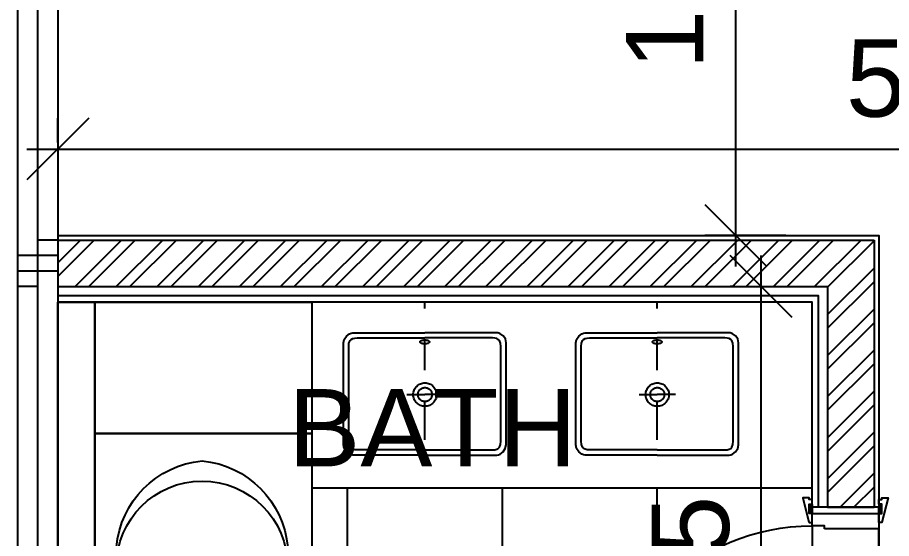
# Model space of a CAD drawing. Extents: x 0 to 47, y -4.1 to 58.5.
# Drawn here: x 28.393 to 31.215, y 24.451 to 26.134 of the extents above; entities that cross this region are included whole.
import ezdxf
from ezdxf.enums import TextEntityAlignment as Align

# ---------------------------------------------------------------- set-up
doc = ezdxf.new("R2010")
doc.units = 0
doc.header["$MEASUREMENT"] = 0
doc.header["$PDMODE"] = 35
doc.header["$PDSIZE"] = 0.3
doc.linetypes.add('CENTER', pattern=[2, 1.25, -0.25, 0.25, -0.25])
doc.linetypes.add('DASHDOTX2', pattern=[50.8, 25.4, -12.7, 0, -12.7])
doc.layers.get('0').update_dxf_attribs({"linetype": 'CONTINUOUS'})
doc.layers.get('DEFPOINTS').update_dxf_attribs({"linetype": 'CONTINUOUS'})
for name, color, linetype in [('A-ALU', 9, 'CONTINUOUS'), ('A-AXIS-SANITARY', 10, 'DASHDOTX2'), ('a-dim', 3, 'CONTINUOUS'), ('A-DOORS', 1, 'CONTINUOUS'), ('A-FLOR-PFIX', 61, 'CONTINUOUS'), ('A-HATCH-WALL', 8, 'CONTINUOUS'), ('A-NOMENCLATURE', 3, 'CONTINUOUS'), ('A-PLASTER', 8, 'CONTINUOUS'), ('A-PROJ-TIL-BATH', 8, 'CONTINUOUS'), ('A-SECT-TILE', 12, 'CONTINUOUS'), ('A-WALL', 4, 'CONTINUOUS')]:
    doc.layers.add(name, color=color, linetype=linetype)
doc.styles.add('A100-STEXT', font='Arial Regular.ttf', dxfattribs={"height": 0.25})
doc.dimstyles.new('A100-DIM', dxfattribs={"dimtxt": 0.25, "dimasz": 0.2, "dimexe": 0.1, "dimexo": 0.3, "dimgap": 0.1, "dimtad": 1, "dimlfac": 100, "dimrnd": 0.5, "dimdsep": 46, "dimtxsty": 'A100-STEXT', "dimblk1": 'OBLIQUE', "dimblk2": 'OBLIQUE', "dimsah": 1, "dimcen": -0.05, "dimdle": 0.1, "dimclrd": 15, "dimclre": 15, "dimclrt": 256, "dimadec": 0, "dimazin": 0, "dimtfac": 0.28, "dimtix": 1, "dimtmove": 2, "dimatfit": 3, "dimldrblk": 'OBLIQUE', "dimfxl": 1, "dimtolj": 1, "dimarcsym": 0})

# ---------------------------------------------------------------- blocks, each defined once
blk = doc.blocks.new('bathtub')
at = {"layer": 'A-FLOR-PFIX'}
for p, q in [((-0.7, 0), (-0.7, 1.7)), ((0, 0), (0, 1.7)), ((-0.5761, 1.3825), (-0.5761, 0.9759)), ((-0.6305, 1.3586), (-0.6305, 0.3667)), ((-0.1322, 1.3819), (-0.1322, 0.9753)), ((-0.0778, 1.3586), (-0.0778, 0.3667)), ((-0.6305, 0.9759), (-0.5761, 0.9759)), ((-0.0778, 0.9753), (-0.1322, 0.9753)), ((-0.6305, 0.937), (-0.5916, 0.937)), ((-0.0778, 0.9364), (-0.1167, 0.9364)), ((-0.5761, 0.9214), (-0.5761, 0.8903)), ((-0.1322, 0.9208), (-0.1322, 0.8897)), ((-0.6305, 0.8747), (-0.5916, 0.8747)), ((-0.0778, 0.8742), (-0.1167, 0.8742)), ((-0.6305, 0.8359), (-0.5851, 0.8359)), ((-0.0778, 0.8353), (-0.1232, 0.8353))]:
    blk.add_line(p, q, dxfattribs=at)
blk.add_lwpolyline([(0, 1.7), (-0.7, 1.7), (-0.7, 0), (0, 0)], close=True, dxfattribs=at)
for centre, radius, start, end in [((-0.3498, 1.3363), 0.2816, 90.8902, 175.4646), ((-0.3573, 1.3377), 0.2803, 4.283, 89.3622), ((-0.3661, 1.3819), 0.21, 86.743, 180), ((-0.3422, 1.3819), 0.21, 0, 93.257), ((-0.5916, 0.9214), 0.0156, 0, 90), ((-0.1167, 0.9208), 0.0156, 90, 180), ((-0.5916, 0.8903), 0.0156, 270, 0), ((-0.1167, 0.8897), 0.0156, 180, 270), ((-0.5851, 0.8203), 0.0156, 23.3684, 90), ((-0.6191, 0.8056), 0.0526, 349.51, 23.3684), ((-0.0892, 0.805), 0.0526, 156.6316, 190.49), ((-0.1232, 0.8197), 0.0156, 90, 156.6316), ((-5.5617, 1.4689), 5.0395, 348.0986, 352.3207), ((4.8534, 1.4689), 5.0395, 187.6793, 191.9014), ((-0.3542, 0.4296), 0.2764, 180, 0), ((-0.3245, 0.3937), 0.3073, 185.0523, 264.4541), ((-0.3838, 0.3937), 0.3073, 275.5459, 354.9477)]:
    blk.add_arc(centre, radius, start, end, dxfattribs=at)
blk = doc.blocks.new('A$C3DEF75EA')
at = {"layer": 'A-DOORS'}
for p, q in [((-0.11, 0.68), (-0.06, 0.68)), ((-0.11, 0.56), (-0.11, 0.68)), ((-0.06, 0.68), (-0.06, 0.56)), ((-0.167, 0.63), (-0.193, 0.63)), ((-0.193, 0.625), (-0.193, 0.63)), ((-0.19, 0.63), (-0.19, 0.6445)), ((-0.1705, 0.645), (-0.1895, 0.645)), ((-0.17, 0.63), (-0.17, 0.6445)), ((-0.167, 0.6275), (-0.167, 0.63)), ((-0.12, 0.6275), (-0.167, 0.6275)), ((-0.12, 0.602), (-0.12, 0.638)), ((-0.11, 0.64), (-0.118, 0.64)), ((-0.11, 0.6), (-0.11, 0.64)), ((-0.06, 0.64), (-0.052, 0.64)), ((-0.06, 0.6), (-0.06, 0.64)), ((-0.05, 0.602), (-0.05, 0.638)), ((-0.05, 0.6275), (-0.003, 0.6275)), ((-0.003, 0.63), (0.023, 0.63)), ((-0.003, 0.6275), (-0.003, 0.63)), ((0, 0.63), (0, 0.6445)), ((0.0005, 0.645), (0.0195, 0.645)), ((0.02, 0.63), (0.02, 0.6445)), ((0.023, 0.625), (0.023, 0.63)), ((-0.193, 0.61), (-0.193, 0.615)), ((-0.167, 0.61), (-0.193, 0.61)), ((-0.19, 0.4905), (-0.19, 0.61)), ((-0.17, 0.4905), (-0.17, 0.61)), ((-0.167, 0.61), (-0.167, 0.6125)), ((-0.12, 0.6125), (-0.167, 0.6125)), ((-0.11, 0.6), (-0.118, 0.6)), ((-0.06, 0.6), (-0.052, 0.6)), ((-0.05, 0.6125), (-0.003, 0.6125)), ((-0.003, 0.61), (-0.003, 0.6125)), ((-0.003, 0.61), (0.023, 0.61)), ((0, 0.4905), (0, 0.61)), ((0.02, 0.4905), (0.02, 0.61)), ((0.023, 0.61), (0.023, 0.615)), ((-0.11, 0.12), (-0.11, 0.56)), ((-0.06, 0.56), (-0.06, 0.12)), ((-0.1705, 0.49), (-0.1895, 0.49)), ((-0.11, 0.483), (-0.11, 0.36)), ((-0.06, 0.483), (-0.06, 0.36)), ((0.0005, 0.49), (0.0195, 0.49)), ((-0.11, 0.12), (-0.11, 0)), ((-0.06, 0), (-0.06, 0.12)), ((-0.809, 0), (-0.781, 0.009)), ((-0.809, 0.009), (-0.781, 0)), ((0.009, 0), (-0.019, 0.009)), ((0.009, 0.009), (-0.019, 0)), ((-0.11, 0), (-0.06, 0)), ((-0.809, -0.215), (-0.781, -0.224)), ((-0.809, -0.224), (-0.781, -0.215)), ((0.009, -0.215), (-0.019, -0.224)), ((0.009, -0.224), (-0.019, -0.215))]:
    blk.add_line(p, q, dxfattribs=at)
at = {"layer": 'A-DOORS', "color": 8}
for p, q in [((-0.74, 0), (-0.06, 0)), ((-0.07, -0.215), (-0.73, -0.215))]:
    blk.add_line(p, q, dxfattribs=at)
at = {"layer": 'A-DOORS'}
for points in [[(-0.81, 0), (-0.825, 0), (-0.825, 0.01), (-0.83, 0.01), (-0.83, 0.03), (-0.7518, 0.0104, -0.381769), (-0.75, 0.0084), (-0.75, 0), (-0.78, 0), (-0.78, 0.01), (-0.81, 0.01), (-0.81, 0)], [(0.01, 0), (0.025, 0), (0.025, 0.01), (0.03, 0.01), (0.03, 0.03), (-0.0482, 0.0104, 0.381769), (-0.05, 0.0084), (-0.05, 0), (-0.02, 0), (-0.02, 0.01), (0.01, 0.01), (0.01, 0)], [(-0.81, -0.215), (-0.825, -0.215), (-0.825, -0.225), (-0.83, -0.225), (-0.83, -0.245), (-0.7518, -0.2254, 0.381769), (-0.75, -0.2234), (-0.75, -0.215), (-0.78, -0.215), (-0.78, -0.225), (-0.81, -0.225), (-0.81, -0.215)], [(0.01, -0.215), (0.025, -0.215), (0.025, -0.225), (0.03, -0.225), (0.03, -0.245), (-0.0482, -0.2254, -0.381769), (-0.05, -0.2234), (-0.05, -0.215), (-0.02, -0.215), (-0.02, -0.225), (0.01, -0.225), (0.01, -0.215)]]:
    blk.add_lwpolyline(points, format="xyb", dxfattribs=at)
for points in [[(-0.809, 0), (-0.781, 0), (-0.781, 0.009), (-0.809, 0.009)], [(0.009, 0), (-0.019, 0), (-0.019, 0.009), (0.009, 0.009)], [(-0.809, -0.215), (-0.781, -0.215), (-0.781, -0.224), (-0.809, -0.224)], [(0.009, -0.215), (-0.019, -0.215), (-0.019, -0.224), (0.009, -0.224)]]:
    blk.add_lwpolyline(points, close=True, dxfattribs=at)
for points in [[(-0.8, -0.215), (-0.8, 0), (-0.78, 0), (-0.78, -0.215), (-0.8, -0.215)], [(-0.73, -0.04), (-0.74, -0.04), (-0.74, 0), (-0.78, 0)], [(-0.78, 0), (-0.78, -0.215), (-0.73, -0.215), (-0.73, -0.04)], [(0, -0.215), (0, 0), (-0.02, 0), (-0.02, -0.215), (0, -0.215)], [(-0.07, -0.04), (-0.06, -0.04), (-0.06, 0), (-0.02, 0)], [(-0.02, 0), (-0.02, -0.215), (-0.07, -0.215), (-0.07, -0.04)]]:
    blk.add_lwpolyline(points, dxfattribs=at)
blk.add_arc((-0.0597, -0.0003), 0.6803, 90.0254, 179.9746, dxfattribs=at)
for centre, major_axis, start_param, end_param in [((-0.2006, 0.62), (0.00642, 0.00642), 4.914874, 6.080701), ((-0.1895, 0.6445), (-0.000354, 0.000354), -0.785398, 0.785398), ((-0.1705, 0.6445), (0.000354, 0.000354), 5.497787, 7.068583), ((-0.149, 0.62), (0.0138, 0.0138), 1.961403, 2.750986), ((-0.118, 0.638), (-0.00141, 0.00141), -0.785398, 0.785398), ((-0.052, 0.638), (0.00141, 0.00141), 5.497787, 7.068583), ((-0.021, 0.62), (0.0138, 0.0138), 5.102996, 5.892578), ((0.0005, 0.6445), (-0.000354, 0.000354), -0.785398, 0.785398), ((0.0195, 0.6445), (0.000354, 0.000354), 5.497787, 7.068583), ((0.0306, 0.62), (0.00642, 0.00642), 1.773281, 2.939108), ((-0.118, 0.602), (0.00141, 0.00141), 2.356194, 3.926991), ((-0.052, 0.602), (-0.00141, 0.00141), 2.356194, 3.926991), ((-0.1895, 0.4905), (0.000354, 0.000354), 2.356194, 3.926991), ((-0.1705, 0.4905), (-0.000354, 0.000354), 2.356194, 3.926991), ((0.0005, 0.4905), (0.000354, 0.000354), 2.356194, 3.926991), ((0.0195, 0.4905), (-0.000354, 0.000354), 2.356194, 3.926991)]:
    blk.add_ellipse(centre, major_axis=major_axis, ratio=1, start_param=start_param, end_param=end_param, dxfattribs=at)
blk = doc.blocks.new('A$C6D442EC4')
at = {"layer": 'A-AXIS-SANITARY', "linetype": 'CENTER', "ltscale": 0.1}
blk.add_line((-0.0027, 0.3461), (-0.0027, -0.0992), dxfattribs=at)
for points in [[(-0.0614, 0.1997), (-0.0031, 0.1997)], [(0.0553, 0.1997), (-0.0031, 0.1997)]]:
    blk.add_lwpolyline(points, dxfattribs=at)
at = {"layer": 'A-FLOR-PFIX', "ltscale": 0.5}
for points in [[(-0.0025, 0.3948), (-0.0051, 0.3948), (-0.0125, 0.3948), (-0.0239, 0.3948), (-0.0388, 0.3948), (-0.0564, 0.3948), (-0.076, 0.3948), (-0.1187, 0.3948), (-0.1614, 0.3948), (-0.181, 0.3948), (-0.1986, 0.3948), (-0.2135, 0.3948), (-0.225, 0.3948), (-0.2323, 0.3948), (-0.235, 0.3948), (-0.2405, 0.394), (-0.246, 0.3919), (-0.2556, 0.3842), (-0.2625, 0.3736), (-0.2651, 0.362), (-0.2651, 0.361), (-0.2651, 0.3583), (-0.2651, 0.3538), (-0.2651, 0.3478), (-0.2651, 0.3316), (-0.2651, 0.3105), (-0.2651, 0.2855), (-0.2651, 0.2577), (-0.2651, 0.1972), (-0.2651, 0.1367), (-0.2651, 0.1088), (-0.2651, 0.0839), (-0.2651, 0.0628), (-0.2651, 0.0466), (-0.2651, 0.0405), (-0.2651, 0.0361), (-0.2651, 0.0333), (-0.2651, 0.0324), (-0.2626, 0.0199), (-0.2557, 0.0096), (-0.2448, 0.0026), (-0.2379, 0.0007), (-0.2303, 0), (-0.2278, 0), (-0.2205, 0), (-0.2093, 0), (-0.1947, 0), (-0.1775, 0), (-0.1582, 0), (-0.1164, 0), (-0.0746, 0), (-0.0553, 0), (-0.0381, 0), (-0.0235, 0), (-0.0123, 0), (-0.005, 0), (-0.0025, 0)], [(-0.0025, 0.3784), (-0.0049, 0.3784), (-0.0118, 0.3784), (-0.0226, 0.3784), (-0.0366, 0.3784), (-0.0531, 0.3784), (-0.0715, 0.3784), (-0.1116, 0.3784), (-0.1517, 0.3784), (-0.1701, 0.3784), (-0.1867, 0.3784), (-0.2006, 0.3784), (-0.2114, 0.3784), (-0.2183, 0.3784), (-0.2208, 0.3784), (-0.2288, 0.3778), (-0.2351, 0.3761), (-0.2399, 0.3735), (-0.2434, 0.37), (-0.2472, 0.361), (-0.2481, 0.3502), (-0.2481, 0.3493), (-0.2481, 0.3468), (-0.2481, 0.3427), (-0.2481, 0.3371), (-0.2481, 0.322), (-0.2481, 0.3025), (-0.2481, 0.2793), (-0.2481, 0.2535), (-0.2481, 0.1974), (-0.2481, 0.1413), (-0.2481, 0.1155), (-0.2481, 0.0924), (-0.2481, 0.0728), (-0.2481, 0.0577), (-0.2481, 0.0522), (-0.2481, 0.048), (-0.2481, 0.0455), (-0.2481, 0.0446), (-0.2472, 0.0339), (-0.2434, 0.0249), (-0.2399, 0.0214), (-0.2351, 0.0187), (-0.2288, 0.017), (-0.2208, 0.0164), (-0.2183, 0.0164), (-0.2114, 0.0164), (-0.2006, 0.0164), (-0.1867, 0.0164), (-0.1701, 0.0164), (-0.1517, 0.0164), (-0.1116, 0.0164), (-0.0715, 0.0164), (-0.0531, 0.0164), (-0.0366, 0.0164), (-0.0226, 0.0164), (-0.0118, 0.0164), (-0.0049, 0.0164), (-0.0025, 0.0164)], [(-0.0026, 0.3948), (0, 0.3948), (0.0074, 0.3948), (0.0188, 0.3948), (0.0337, 0.3948), (0.0513, 0.3948), (0.0709, 0.3948), (0.1136, 0.3948), (0.1563, 0.3948), (0.176, 0.3948), (0.1936, 0.3948), (0.2084, 0.3948), (0.2199, 0.3948), (0.2273, 0.3948), (0.2299, 0.3948), (0.2355, 0.394), (0.2409, 0.3919), (0.2506, 0.3842), (0.2574, 0.3736), (0.26, 0.362), (0.26, 0.361), (0.26, 0.3583), (0.26, 0.3538), (0.26, 0.3478), (0.26, 0.3316), (0.26, 0.3105), (0.26, 0.2856), (0.26, 0.2578), (0.26, 0.1974), (0.26, 0.137), (0.26, 0.1092), (0.26, 0.0843), (0.26, 0.0632), (0.26, 0.047), (0.26, 0.041), (0.26, 0.0366), (0.26, 0.0338), (0.26, 0.0329), (0.2574, 0.0212), (0.2506, 0.0106), (0.2409, 0.003), (0.2355, 0.0008), (0.2299, 0), (0.2273, 0), (0.2199, 0), (0.2084, 0), (0.1936, 0), (0.176, 0), (0.1563, 0), (0.1136, 0), (0.0709, 0), (0.0513, 0), (0.0337, 0), (0.0188, 0), (0.0074, 0), (0, 0), (-0.0026, 0)], [(-0.0026, 0.3784), (-0.0002, 0.3784), (0.0068, 0.3784), (0.0175, 0.3784), (0.0315, 0.3784), (0.048, 0.3784), (0.0665, 0.3784), (0.1065, 0.3784), (0.1466, 0.3784), (0.1651, 0.3784), (0.1816, 0.3784), (0.1955, 0.3784), (0.2063, 0.3784), (0.2132, 0.3784), (0.2157, 0.3784), (0.2237, 0.3778), (0.23, 0.3761), (0.2348, 0.3735), (0.2383, 0.37), (0.2421, 0.361), (0.243, 0.3502), (0.243, 0.3493), (0.243, 0.3468), (0.243, 0.3427), (0.243, 0.3371), (0.243, 0.322), (0.243, 0.3025), (0.243, 0.2793), (0.243, 0.2535), (0.243, 0.1974), (0.243, 0.1413), (0.243, 0.1155), (0.243, 0.0924), (0.243, 0.0728), (0.243, 0.0577), (0.243, 0.0522), (0.243, 0.048), (0.243, 0.0455), (0.243, 0.0446), (0.2421, 0.0339), (0.2383, 0.0249), (0.2348, 0.0214), (0.23, 0.0187), (0.2237, 0.017), (0.2157, 0.0164), (0.2132, 0.0164), (0.2063, 0.0164), (0.1955, 0.0164), (0.1816, 0.0164), (0.1651, 0.0164), (0.1466, 0.0164), (0.1065, 0.0164), (0.0665, 0.0164), (0.048, 0.0164), (0.0315, 0.0164), (0.0175, 0.0164), (0.0068, 0.0164), (-0.0002, 0.0164), (-0.0026, 0.0164)], [(-0.0408, 0.1997), (-0.0406, 0.2035), (-0.04, 0.2073), (-0.0391, 0.2109), (-0.0378, 0.2144), (-0.0362, 0.2176), (-0.0343, 0.2208), (-0.0322, 0.2237), (-0.0297, 0.2263), (-0.0271, 0.2288), (-0.0242, 0.2309), (-0.021, 0.2328), (-0.0177, 0.2344), (-0.0143, 0.2357), (-0.0107, 0.2366), (-0.0069, 0.2372), (-0.0031, 0.2374), (0.0008, 0.2372), (0.0045, 0.2366), (0.0081, 0.2357), (0.0116, 0.2344), (0.0149, 0.2328), (0.018, 0.2309), (0.0209, 0.2288), (0.0236, 0.2263), (0.026, 0.2237), (0.0282, 0.2208), (0.0301, 0.2176), (0.0317, 0.2144), (0.0329, 0.2109), (0.0339, 0.2073), (0.0344, 0.2035), (0.0346, 0.1997), (0.0344, 0.1958), (0.0339, 0.1921), (0.0329, 0.1885), (0.0317, 0.185), (0.0301, 0.1817), (0.0282, 0.1786), (0.026, 0.1757), (0.0236, 0.173), (0.0209, 0.1706), (0.018, 0.1684), (0.0149, 0.1665), (0.0116, 0.1649), (0.0081, 0.1637), (0.0045, 0.1627), (0.0008, 0.1622), (-0.0031, 0.162), (-0.0069, 0.1622), (-0.0107, 0.1627), (-0.0143, 0.1637), (-0.0177, 0.1649), (-0.021, 0.1665), (-0.0242, 0.1684), (-0.0271, 0.1706), (-0.0297, 0.173), (-0.0322, 0.1757), (-0.0343, 0.1786), (-0.0362, 0.1817), (-0.0378, 0.185), (-0.0391, 0.1885), (-0.04, 0.1921), (-0.0406, 0.1958), (-0.0408, 0.1997), (-0.0408, 0.1997)], [(-0.0257, 0.1997), (-0.0256, 0.202), (-0.0252, 0.2042), (-0.0247, 0.2064), (-0.0239, 0.2085), (-0.023, 0.2105), (-0.0218, 0.2123), (-0.0205, 0.2141), (-0.0191, 0.2157), (-0.0175, 0.2171), (-0.0157, 0.2184), (-0.0139, 0.2196), (-0.0119, 0.2205), (-0.0098, 0.2213), (-0.0076, 0.2218), (-0.0054, 0.2222), (-0.0031, 0.2223), (-0.0008, 0.2222), (0.0015, 0.2218), (0.0037, 0.2213), (0.0057, 0.2205), (0.0077, 0.2196), (0.0096, 0.2184), (0.0113, 0.2171), (0.0129, 0.2157), (0.0144, 0.2141), (0.0157, 0.2123), (0.0168, 0.2105), (0.0178, 0.2085), (0.0185, 0.2064), (0.0191, 0.2042), (0.0194, 0.202), (0.0196, 0.1997), (0.0194, 0.1974), (0.0191, 0.1951), (0.0185, 0.1929), (0.0178, 0.1909), (0.0168, 0.1889), (0.0157, 0.187), (0.0144, 0.1853), (0.0129, 0.1837), (0.0113, 0.1822), (0.0096, 0.1809), (0.0077, 0.1798), (0.0057, 0.1788), (0.0037, 0.1781), (0.0015, 0.1775), (-0.0008, 0.1772), (-0.0031, 0.1771), (-0.0054, 0.1772), (-0.0076, 0.1775), (-0.0098, 0.1781), (-0.0119, 0.1788), (-0.0139, 0.1798), (-0.0157, 0.1809), (-0.0175, 0.1822), (-0.0191, 0.1837), (-0.0205, 0.1853), (-0.0218, 0.187), (-0.023, 0.1889), (-0.0239, 0.1909), (-0.0247, 0.1929), (-0.0252, 0.1951), (-0.0256, 0.1974), (-0.0257, 0.1997), (-0.0257, 0.1997)], [(-0.0176, 0.0295), (-0.0176, 0.0302), (-0.0173, 0.0308), (-0.017, 0.0315), (-0.0165, 0.0321), (-0.0158, 0.0326), (-0.0151, 0.0332), (-0.0142, 0.0337), (-0.0132, 0.0341), (-0.011, 0.0349), (-0.0084, 0.0355), (-0.0056, 0.0359), (-0.0026, 0.036), (0.0004, 0.0359), (0.0033, 0.0355), (0.0058, 0.0349), (0.0081, 0.0341), (0.009, 0.0337), (0.0099, 0.0332), (0.0107, 0.0326), (0.0113, 0.0321), (0.0118, 0.0315), (0.0122, 0.0308), (0.0124, 0.0302), (0.0125, 0.0295), (0.0124, 0.0288), (0.0122, 0.0282), (0.0118, 0.0276), (0.0113, 0.027), (0.0107, 0.0264), (0.0099, 0.0258), (0.009, 0.0253), (0.0081, 0.0249), (0.0058, 0.0241), (0.0033, 0.0235), (0.0004, 0.0231), (-0.0026, 0.023), (-0.0056, 0.0231), (-0.0084, 0.0235), (-0.011, 0.0241), (-0.0132, 0.0249), (-0.0142, 0.0253), (-0.0151, 0.0258), (-0.0158, 0.0264), (-0.0165, 0.027), (-0.017, 0.0276), (-0.0173, 0.0282), (-0.0176, 0.0288), (-0.0176, 0.0295), (-0.0176, 0.0295)]]:
    blk.add_lwpolyline(points, dxfattribs=at)
blk = doc.blocks.new('_OBLIQUE')
at = {"color": 0, "linetype": 'ByBlock'}
blk.add_line((-0.5, -0.5), (0.5, 0.5), dxfattribs=at)
blk = doc.blocks.new('*D225')
at = {"layer": 'a-dim', "color": 15, "lineweight": -2, "transparency": 16777216}
for p, q in [((30.7121, 25.33), (30.7121, 27.475)), ((30.8734, 27.375), (30.6121, 27.375)), ((30.8734, 25.43), (30.6121, 25.43))]:
    blk.add_line(p, q, dxfattribs=at)
at = {"layer": 'DEFPOINTS', "color": 0, "transparency": 16777216}
for p in [(30.7121, 27.375), (31.1734, 27.375), (31.1734, 25.43)]:
    blk.add_point(p, dxfattribs=at)
at = {"layer": 'a-dim', "color": 15, "lineweight": -2, "transparency": 16777216, "xscale": 0.2, "yscale": 0.2, "zscale": 0.2}
for p, rotation in [((30.7121, 27.375), 90), ((30.7121, 25.43), 270)]:
    blk.add_blockref('_OBLIQUE', p, dxfattribs=dict(at, rotation=rotation))
at = {"layer": 'a-dim', "transparency": 16777216, "insert": (30.4844, 26.4025), "char_height": 0.25, "attachment_point": 5, "rotation": 90, "style": 'A100-STEXT'}
blk.add_mtext('\\A1;194.5', dxfattribs=at)
blk = doc.blocks.new('*D226')
at = {"layer": 'a-dim', "color": 15, "lineweight": -2, "transparency": 16777216}
for p, q in [((28.5234, 25.73), (28.5234, 25.8094)), ((34.1934, 25.73), (34.1934, 25.8094)), ((28.4234, 25.7094), (34.2934, 25.7094))]:
    blk.add_line(p, q, dxfattribs=at)
at = {"layer": 'DEFPOINTS', "color": 0, "transparency": 16777216}
for p in [(34.1934, 25.7094), (28.5234, 25.43), (34.1934, 25.43)]:
    blk.add_point(p, dxfattribs=at)
at = {"layer": 'a-dim', "color": 15, "lineweight": -2, "transparency": 16777216, "xscale": 0.2, "yscale": 0.2, "zscale": 0.2, "rotation": 180}
blk.add_blockref('_OBLIQUE', (28.5234, 25.7094), dxfattribs=at)
at = {"layer": 'a-dim', "color": 15, "lineweight": -2, "transparency": 16777216, "xscale": 0.2, "yscale": 0.2, "zscale": 0.2}
blk.add_blockref('_OBLIQUE', (34.1934, 25.7094), dxfattribs=at)
at = {"layer": 'a-dim', "transparency": 16777216, "insert": (31.3584, 25.937), "char_height": 0.25, "attachment_point": 5, "style": 'A100-STEXT'}
blk.add_mtext('\\A1;567', dxfattribs=at)
blk = doc.blocks.new('*D229')
at = {"layer": 'a-dim', "color": 15, "lineweight": -2, "transparency": 16777216}
for p, q in [((30.7942, 22.94), (30.7942, 25.365)), ((30.7084, 25.265), (30.6942, 25.265)), ((30.7084, 23.04), (30.6942, 23.04))]:
    blk.add_line(p, q, dxfattribs=at)
at = {"layer": 'DEFPOINTS', "color": 0, "transparency": 16777216}
for p in [(30.7942, 25.265), (31.0084, 25.265), (31.0084, 23.04)]:
    blk.add_point(p, dxfattribs=at)
at = {"layer": 'a-dim', "color": 15, "lineweight": -2, "transparency": 16777216, "xscale": 0.2, "yscale": 0.2, "zscale": 0.2}
for p, rotation in [((30.7942, 25.265), 90), ((30.7942, 23.04), 270)]:
    blk.add_blockref('_OBLIQUE', p, dxfattribs=dict(at, rotation=rotation))
at = {"layer": 'a-dim', "transparency": 16777216, "insert": (30.5666, 24.1525), "char_height": 0.25, "attachment_point": 5, "rotation": 90, "style": 'A100-STEXT'}
blk.add_mtext('\\A1;222.5', dxfattribs=at)

msp = doc.modelspace()

# ---------------------------------------------------------------- hatches: boundary and pattern name
at = {"layer": 'A-HATCH-WALL'}
h = msp.add_hatch(dxfattribs=at)
h.set_pattern_fill('ANSI32', color=256, scale=0.25, style=0)
h.paths.add_polyline_path([(31.15837, 25.415), (28.52337, 25.415), (28.52337, 25.265), (31.00837, 25.265), (31.00837, 24.5525), (31.15837, 24.5525)])

# ---------------------------------------------------------------- linework, layer by layer
at = {"layer": 'A-ALU'}
for p, q in [((28.39337, 27.07), (28.39337, 23.51)), ((28.52337, 27.07), (28.52337, 23.51)), ((28.45837, 27.02), (28.45837, 23.56)), ((28.52337, 25.415), (28.45837, 25.415)), ((28.52337, 25.365), (28.39337, 25.365)), ((28.52337, 25.315), (28.39337, 25.315)), ((28.45837, 25.265), (28.39337, 25.265))]:
    msp.add_line(p, q, dxfattribs=at)
at = {"layer": 'A-FLOR-PFIX'}
msp.add_lwpolyline([(28.52337, 25.215), (28.64337, 25.215), (28.64337, 23.09), (28.55837, 23.09), (28.55837, 23.51), (28.52337, 23.51), (28.52337, 25.215)], dxfattribs=at)
for points in [[(29.34337, 24.79), (28.64337, 24.79), (28.64337, 25.215), (29.34337, 25.215)], [(29.34337, 24.615), (30.95837, 24.615), (30.95837, 25.215), (29.34337, 25.215)]]:
    msp.add_lwpolyline(points, close=True, dxfattribs=at)
at = {"layer": 'A-PLASTER'}
msp.add_lwpolyline([(28.52337, 25.43), (31.17337, 25.43), (31.17337, 22.955), (34.19337, 22.955), (34.19337, 25.25), (32.32337, 25.25), (32.32337, 24.65), (32.14337, 24.65), (32.14337, 25.43), (34.19337, 25.43), (34.19337, 25.78), (34.37337, 25.78), (34.37337, 22.955), (39.54337, 22.955), (39.54337, 24.34)], dxfattribs=at)
at = {"layer": 'A-PROJ-TIL-BATH', "ltscale": 0.5}
for p, q in [((29.45837, 23.09), (29.45837, 24.615)), ((29.95837, 23.09), (29.95837, 24.615)), ((30.45837, 23.637), (30.45837, 24.615))]:
    msp.add_line(p, q, dxfattribs=at)
at = {"layer": 'A-SECT-TILE'}
for points in [[(30.97837, 24.5525), (30.97837, 25.235), (28.52337, 25.235)], [(30.95837, 24.5525), (30.95837, 25.215), (28.52337, 25.215)]]:
    msp.add_lwpolyline(points, dxfattribs=at)
at = {"layer": 'A-WALL'}
for p, q in [((28.52337, 25.415), (31.15837, 25.415)), ((28.52337, 25.415), (28.52337, 25.265)), ((31.15837, 25.415), (31.15837, 24.5525)), ((28.52337, 25.265), (31.00837, 25.265)), ((31.00837, 25.265), (31.00837, 24.5525)), ((31.00837, 24.5525), (31.15837, 24.5525))]:
    msp.add_line(p, q, dxfattribs=at)

# ---------------------------------------------------------------- block references
at = {"layer": 'A-DOORS', "xscale": -1, "rotation": 89.99999999925419}
msp.add_blockref('A$C3DEF75EA', (30.95837, 23.7525), dxfattribs=at)
at = {"layer": 'A-FLOR-PFIX', "rotation": 180.000000000057}
for p in [(29.70546, 25.11579), (30.45546, 25.11579)]:
    msp.add_blockref('A$C6D442EC4', p, dxfattribs=at)
at = {"layer": 'A-FLOR-PFIX', "xscale": -1, "rotation": 180}
msp.add_blockref('bathtub', (29.34337, 24.79), dxfattribs=at)

# ---------------------------------------------------------------- texts
at = {"layer": 'A-NOMENCLATURE', "style": 'A100-STEXT'}
msp.add_text('BATH', height=0.25, dxfattribs=at).set_placement((29.7327, 24.80906), align=Align.MIDDLE)

# ---------------------------------------------------------------- dimensions: what is measured, and where the dimension line sits
at = {"layer": 'a-dim'}
for p1, p2, distance, picture, middle in [((31.17337, 25.43), (31.17337, 27.375), 0.46131, '*D225', (30.48441, 26.4025)), ((28.52337, 25.43), (34.19337, 25.43), 0.27938, '*D226', (31.35837, 25.93702)), ((31.00837, 23.04), (31.00837, 25.265), 0.21414, '*D229', (30.56658, 24.1525))]:
    dim = msp.add_aligned_dim(p1=p1, p2=p2, distance=distance, dimstyle='A100-DIM', dxfattribs=at)
    dim.commit()
    dim.dimension.update_dxf_attribs({"geometry": picture, "text_midpoint": middle})

doc.saveas('drawing.dxf')
